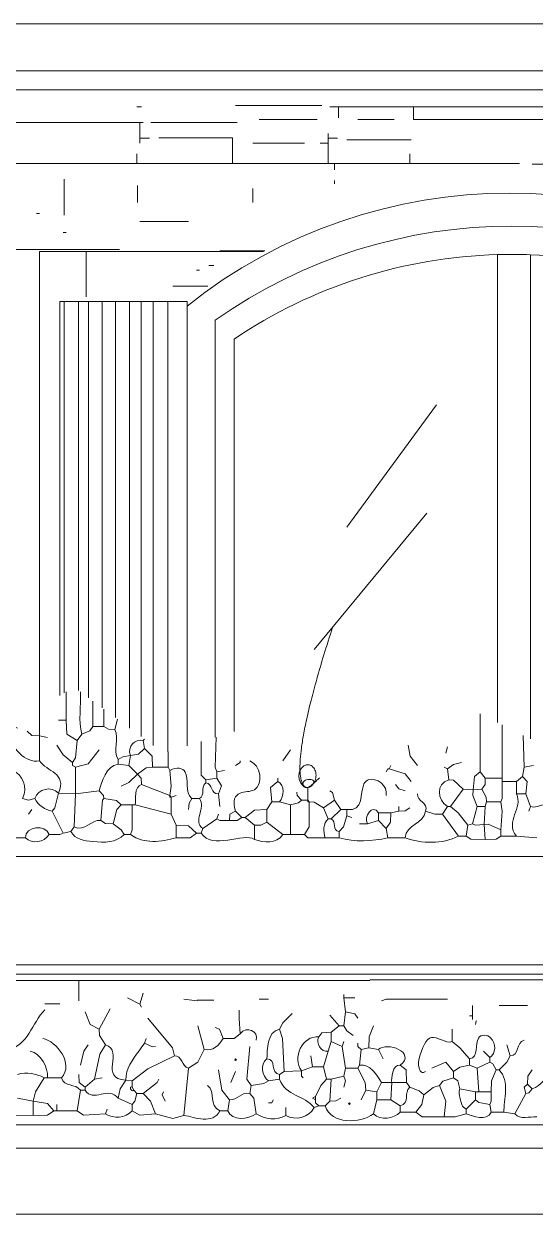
# Model space of a CAD drawing. Header units: millimetres. Extents: x 0 to 19989, y 0 to 8213.
# Drawn here: x 13420 to 14649, y 0 to 2862 of the extents above; entities that cross this region are included whole.
import ezdxf

# ---------------------------------------------------------------- set-up
doc = ezdxf.new("R2010")
doc.units = ezdxf.units.MM
for name, color, linetype, lineweight in [('ARCH', 7, 'Continuous', 13), ('GLASS', 7, 'Continuous', 13), ('GROUND', 7, 'Continuous', 13), ('LOUVERS', 7, 'Continuous', 13), ('MASONRY', 7, 'Continuous', 13), ('PLANTS', 94, 'Continuous', 13), ('WINDOWS', 7, 'Continuous', 13)]:
    doc.layers.add(name, color=color, linetype=linetype, lineweight=lineweight)

msp = doc.modelspace()

# ---------------------------------------------------------------- linework, layer by layer
at = {"layer": 'ARCH', "color": 7, "lineweight": 13}
for p, q in [((15916.3, 2862), (13201.4, 2862)), ((13280.5, 2748.9), (15848.4, 2748.9)), ((13291.9, 2703.6), (15837.1, 2703.6)), ((15803.2, 859.7), (13359.7, 859.7)), ((15803.2, 599.5), (13359.7, 599.5)), ((13359.7, 576.9), (15339.4, 576.9)), ((12115.4, 214.9), (17183.3, 214.9)), ((12115.4, 158.4), (17183.3, 158.4))]:
    msp.add_line(p, q, dxfattribs=at)
at = {"layer": 'GLASS', "color": 7, "lineweight": 13}
for p, q in [((14196.8, 1651.6), (14411.8, 1945.7)), ((14117.6, 1357.5), (14389.1, 1685.5))]:
    msp.add_line(p, q, dxfattribs=at)
at = {"layer": 'GROUND', "color": 7, "lineweight": 13}
msp.add_line((12115.4, 0), (17183.3, 0), dxfattribs=at)
at = {"layer": 'LOUVERS', "color": 7, "lineweight": 13}
for p, q in [((13506.8, 2194.6), (13516.9, 2194.6)), ((13506.8, 1247.3), (13506.8, 2194.6)), ((13516.9, 2194.6), (13551.4, 2194.6)), ((13516.9, 2194.6), (13516.9, 1253.2)), ((13551.4, 2194.6), (13575.3, 2194.6)), ((13551.4, 2194.6), (13551.4, 1259.1)), ((13575.3, 2194.6), (13608.4, 2194.6)), ((13575.3, 2194.6), (13575.3, 1241.5)), ((13608.4, 2194.6), (13640, 2194.6)), ((13608.4, 2194.6), (13608.4, 1217.1)), ((13640, 2194.6), (13674.3, 2194.6)), ((13640, 2194.6), (13640, 1193.8)), ((13674.3, 2194.6), (13701.7, 2194.6)), ((13674.3, 2194.6), (13674.3, 1168.6)), ((13701.7, 2194.6), (13731.2, 2194.6)), ((13701.7, 2194.6), (13701.7, 1148.3)), ((13731.2, 2194.6), (13766.2, 2194.6)), ((13731.2, 2194.6), (13731.2, 1126.6)), ((13766.2, 2194.6), (13812.2, 2194.6)), ((13766.2, 2194.6), (13766.2, 1111.8)), ((13812.2, 2194.6), (13812.2, 2183.3)), ((13812.2, 2183.3), (13812.2, 1125.8))]:
    msp.add_line(p, q, dxfattribs=at)
at = {"layer": 'MASONRY', "color": 7, "lineweight": 13}
for p, q in [((13702.9, 2662.1), (13691.6, 2662.1)), ((14136.5, 2665.9), (13929.1, 2665.9)), ((14176.1, 2662.1), (14155.4, 2662.1)), ((14176.1, 2662.1), (14176.1, 2635.7)), ((14176.1, 2662.1), (14357.1, 2662.1)), ((14913.3, 2662.1), (14357.1, 2662.1)), ((14357.1, 2632), (14357.1, 2662.1)), ((13288.1, 2624.4), (13699.1, 2624.4)), ((13706.6, 2624.4), (13699.1, 2624.4)), ((13699.1, 2586.7), (13699.1, 2624.4)), ((13914, 2624.4), (13725.5, 2624.4)), ((13932.9, 2624.4), (13914, 2624.4)), ((13985.7, 2632), (14125.2, 2632)), ((14310, 2632), (14223.2, 2632)), ((14913.3, 2632), (14357.1, 2632)), ((13699.1, 2586.7), (13699.1, 2575.4)), ((13699.1, 2586.7), (13721.7, 2586.7)), ((13921.6, 2588), (13744.3, 2588)), ((13921.6, 2571.6), (13921.6, 2588)), ((14151.6, 2586.7), (14151.6, 2598)), ((14151.6, 2586.7), (14151.6, 2575.4)), ((14151.6, 2586.7), (14174.2, 2586.7)), ((14351.4, 2583), (14196.8, 2583)), ((13691.6, 2549), (13691.6, 2526.4)), ((13921.6, 2526.4), (13921.6, 2571.6)), ((13970.6, 2575.4), (14095, 2575.4)), ((14132.7, 2575.4), (14151.6, 2575.4)), ((14151.6, 2575.4), (14151.6, 2526.4)), ((14347.7, 2526.4), (14347.7, 2549)), ((13388, 2526.4), (13691.6, 2526.4)), ((13921.6, 2526.4), (13691.6, 2526.4)), ((13921.6, 2526.4), (13978.1, 2526.4)), ((13978.1, 2526.4), (14151.6, 2526.4)), ((14166.7, 2526.4), (14151.6, 2526.4)), ((14166.7, 2526.4), (14166.7, 2511.3)), ((14347.7, 2526.4), (14166.7, 2526.4)), ((14611.6, 2526.4), (14347.7, 2526.4)), ((14641.8, 2524.5), (14868, 2524.5)), ((13516.7, 2488.7), (13516.7, 2451)), ((13693.4, 2432.1), (13693.4, 2473.6)), ((13970.6, 2466.1), (13970.6, 2432.1)), ((14166.7, 2484.9), (14166.7, 2477.4)), ((13516.7, 2451), (13516.7, 2413.3)), ((13457.8, 2405.7), (13450.2, 2405.7)), ((13516.7, 2413.3), (13516.7, 2402)), ((13699.1, 2386.9), (13816, 2386.9)), ((13514.3, 2360.5), (13521.9, 2360.5)), ((13137.3, 2319), (13650.1, 2319)), ((13457.8, 1219), (13457.8, 2314.2)), ((13457.8, 2314.2), (13476.6, 2314.2)), ((13476.6, 2314.2), (13569.9, 2314.2)), ((13569.9, 2205.9), (13569.9, 2314.2)), ((13827.3, 2314.2), (13569.9, 2314.2)), ((13996.4, 2314.2), (13827.3, 2314.2)), ((13891.4, 2316), (13999.7, 2316)), ((13842.4, 2270), (13834.8, 2270)), ((13876.3, 2281.3), (13865, 2281.3)), ((13862.6, 2231.2), (13778.1, 2231.2)), ((13552, 561.8), (13388.9, 561.8)), ((13552, 561.8), (13702.9, 561.8)), ((13552, 561.8), (13552, 512.8)), ((13719.5, 561.8), (14233.4, 561.8)), ((14252, 563.5), (15314.8, 563.5)), ((14008.3, 516.6), (13985.7, 516.6)), ((14438.2, 516.6), (14371.3, 516.6)), ((13470.2, 505.8), (13506.8, 505.8)), ((13876.3, 514.8), (13836.5, 514.8)), ((13937.3, 471.1), (13937.3, 490.2)), ((14498.5, 501.5), (14498.5, 477)), ((14630.5, 501.5), (14562.6, 501.5)), ((14491, 477), (14498.5, 477)), ((14498.5, 468.4), (14498.5, 477))]:
    msp.add_line(p, q, dxfattribs=at)
at = {"layer": 'PLANTS', "color": 94, "lineweight": 13}
for points in [[(13586, 1172.7), (13586, 1233.6)], [(13457.8, 1150.1), (13457.8, 1218.9)], [(13612.4, 1214.2), (13612.4, 1172.7)], [(14517.3, 1202.9), (14517.3, 1063.3)], [(13521.9, 1187.8), (13503, 1187.8)], [(13521.9, 1187.8), (13523.1, 1153.9), (13548.3, 1138.8)], [(13645, 1190.1), (13638.8, 1165.2)], [(14570.1, 1048.3), (14570.1, 1176.5)], [(13457.8, 1150.1), (13438.9, 1151.3), (13427.6, 1161.4)], [(13457.8, 1150.1), (13476.6, 1146.3)], [(13457.8, 1150.1), (13457.8, 1089.7)], [(13559.6, 1153.8), (13548.3, 1138.8)], [(13586, 1172.7), (13578.3, 1162.4), (13559.6, 1153.8)], [(13586, 1172.7), (13612.4, 1172.7)], [(13612.4, 1172.7), (13623.7, 1166.4), (13638.8, 1165.2)], [(13882.4, 1147.2), (13880.1, 1074.7), (13883.9, 1063.3)], [(14622.9, 1074.7), (14620.7, 1151.2)], [(13537, 1086), (13514.5, 1104.8), (13499.2, 1127.5)], [(13537, 1086), (13544.3, 1097.3), (13548.3, 1138.8)], [(13710.4, 1119.9), (13695.2, 1106), (13676.5, 1102.9)], [(13710.2, 1142.1), (13706.6, 1138.8)], [(13710.4, 1119.9), (13706.6, 1138.8)], [(13729.3, 1074.7), (13728.2, 1101.1), (13710.4, 1119.9)], [(13846.3, 1136.2), (13846.3, 1055.8), (13857.5, 1044.5)], [(14366.5, 1078.4), (14348.9, 1101.1), (14343.9, 1127.5)], [(14438.2, 1123.7), (14434.4, 1108.6)], [(13601.1, 1116.1), (13574.7, 1082.4), (13544.5, 1074.7)], [(13646.3, 1093.5), (13657.6, 1099.9), (13676.5, 1102.9)], [(13646.3, 1093.5), (13646.3, 1082.2)], [(13672.7, 1078.4), (13676.5, 1102.9)], [(13767, 1112), (13767, 1074.7)], [(13929.1, 1078.4), (13940.4, 1086), (13940.4, 1089.7)], [(14061.1, 1116.1), (14042.2, 1089.7)], [(13537, 1086), (13537, 1078.4), (13544.5, 1074.7)], [(13544.5, 1074.7), (13544.5, 1010.6)], [(13672.7, 1078.4), (13646.3, 1082.2)], [(13693.4, 1057.7), (13672.7, 1078.4)], [(13693.4, 1057.7), (13714.2, 1073.5), (13729.3, 1074.7)], [(13729.3, 1074.7), (13767, 1074.7)], [(13770.7, 1067.1), (13767, 1074.7)], [(13770.7, 1006.8), (13774.5, 1029.4), (13770.7, 1067.1)], [(13902.7, 1067.1), (13883.9, 1063.3)], [(13883.9, 1048.3), (13883.9, 1063.3)], [(14298.6, 1070.9), (14294.9, 1070.9), (14291.1, 1063.3)], [(14298.6, 1070.9), (14302.4, 1078.4)], [(14298.6, 1070.9), (14336.4, 1058.5), (14351.4, 1040.7)], [(14430.6, 1074.7), (14438.2, 1070.9)], [(14438.2, 1070.9), (14453.2, 1081), (14472.1, 1086)], [(14438.2, 1070.9), (14441.9, 1044.5)], [(14500.4, 1020), (14503.5, 1052), (14517.3, 1063.3)], [(14528.7, 1048.3), (14517.3, 1063.3)], [(14619.2, 1052), (14622.9, 1074.7)], [(14622.9, 1074.7), (14645.6, 1078.4)], [(13693.4, 1057.7), (13672.7, 1038.2), (13653.8, 1029.4)], [(13702.9, 1033.2), (13701.6, 1048.3), (13693.4, 1057.7)], [(13702.9, 1033.2), (13770.7, 1006.8)], [(13857.5, 1044.5), (13883.9, 1048.3)], [(13857.5, 1037), (13857.5, 1044.5)], [(13887.6, 1010.6), (13895.3, 1029.6), (13883.9, 1048.3)], [(14030.9, 1040.7), (14013.3, 1025.6), (14015.8, 991.7)], [(14030.9, 1048.3), (14030.9, 1040.7)], [(14336.4, 1018.1), (14321.4, 1022.9), (14313.7, 1033.2)], [(14475.9, 1021.9), (14453.2, 1043.3), (14441.9, 1044.5)], [(14521.1, 1021.9), (14528.7, 1033.2), (14528.7, 1048.3)], [(14570.1, 1048.3), (14528.7, 1048.3)], [(14566.4, 991.7), (14570, 999.3), (14570.1, 1040.7)], [(14570.1, 1048.3), (14570.1, 1040.7)], [(14604.1, 1040.7), (14570.1, 1040.7)], [(14604.1, 1040.7), (14619.2, 1052)], [(14604.1, 1040.7), (14604.1, 1010.6)], [(14626.7, 1010.6), (14630.3, 1040.7), (14619.2, 1052)], [(13503, 1012.4), (13494.3, 976.6), (13487.9, 969.1)], [(13503, 1012.4), (13544.5, 1010.6)], [(13540.7, 931.4), (13544.5, 1010.6)], [(13544.5, 1010.6), (13601.1, 1018.1)], [(13601.1, 1018.1), (13611.2, 1006.8), (13612.4, 999.2)], [(13770.7, 1006.8), (13774.5, 1003)], [(13770.7, 1006.8), (13770.7, 1003), (13774.5, 1003)], [(13785.8, 1006.8), (13774.5, 1003)], [(13774.5, 961.5), (13774.5, 1003)], [(13887.6, 1010.6), (13891.4, 980.4)], [(14076.2, 1014.3), (14077.4, 1006.8), (14087.5, 995.5)], [(14102.6, 1025.6), (14102.6, 995.5)], [(14166.7, 995.5), (14161.7, 1014.2), (14155.4, 1018.1)], [(14475.9, 1021.9), (14445.7, 980.4)], [(14475.9, 1021.9), (14500.4, 1020)], [(14500.4, 1020), (14499.5, 1006.8), (14509.8, 980.4)], [(14521.1, 1021.9), (14500.4, 1020)], [(14521.1, 1021.9), (14531.4, 1003), (14532.4, 991.7)], [(14626.7, 1010.6), (14604.1, 1010.6)], [(14638, 980.4), (14626.7, 1010.6)], [(13446.5, 999.2), (13431.4, 995.5), (13416.3, 999.2)], [(13604.8, 946.5), (13608.7, 995.3), (13612.4, 999.2)], [(13612.4, 999.2), (13642.5, 994.3), (13653.8, 984.2)], [(13635, 938.9), (13643.7, 972.9), (13653.8, 984.2)], [(13680.2, 984.2), (13653.8, 984.2)], [(13680.2, 984.2), (13680.1, 923.8), (13676.5, 912.5)], [(13687.8, 984.2), (13680.2, 984.2)], [(13687.8, 984.2), (13774.5, 961.5)], [(13816, 972.9), (13817, 987.9), (13823.5, 999.2)], [(13823.5, 999.2), (13842.4, 999.2)], [(14004.5, 972.9), (14015.8, 991.7)], [(14034.7, 991.7), (14015.8, 991.7)], [(14034.7, 991.7), (14061.1, 984.2)], [(14061.1, 984.2), (14079.9, 989.1), (14087.5, 995.5)], [(14061.1, 984.2), (14061.1, 912.5)], [(14087.5, 995.5), (14102.6, 995.5)], [(14095, 912.5), (14106.2, 931.4), (14106.3, 991.7)], [(14106.3, 991.7), (14102.6, 995.5)], [(14106.3, 991.7), (14102.6, 991.7), (14102.6, 995.5)], [(14140.3, 976.6), (14117.6, 990.5), (14106.3, 991.7)], [(14166.7, 995.5), (14140.3, 976.6)], [(14151.6, 950.2), (14140.3, 976.6)], [(14166.7, 995.5), (14181.7, 972.9)], [(14321.3, 969.1), (14321.3, 980.4)], [(14321.3, 969.1), (14336.4, 970.1), (14347.7, 976.6)], [(14438.2, 980.4), (14426.8, 961.5)], [(14438.2, 980.4), (14445.7, 980.4)], [(14445.7, 980.4), (14464.4, 965.3), (14487.2, 935.1)], [(14498.5, 938.9), (14509.8, 980.4)], [(14528.7, 980.4), (14509.8, 980.4)], [(14528.7, 980.4), (14526.8, 937)], [(14528.7, 980.4), (14532.4, 991.7)], [(14532.4, 991.7), (14566.4, 991.7)], [(14566.4, 923.8), (14570.1, 969.1), (14566.4, 991.7)], [(14638, 980.4), (14634.2, 969.1)], [(13438.9, 972.9), (13431.4, 961.5)], [(13514.3, 916.3), (13487.9, 969.1)], [(13635, 938.9), (13616.1, 939.1), (13604.8, 946.5)], [(13785.8, 935.1), (13774.5, 961.5)], [(13883.9, 950.2), (13849.9, 927.6)], [(13883.9, 950.2), (13887.6, 961.5)], [(13883.9, 950.2), (13891.4, 946.6), (13914, 946.5)], [(13914, 946.5), (13915.2, 961.5), (13929.1, 969.1)], [(13914, 946.5), (13932.9, 946.6), (13944.2, 954)], [(13929.1, 969.1), (13944.2, 954)], [(13951.7, 954), (13944.2, 954)], [(13951.7, 954), (13974.4, 971.7), (14004.5, 972.9)], [(13974.4, 935.1), (13951.7, 954)], [(14004.5, 972.9), (14004.5, 942.7)], [(14159.1, 950.2), (14151.6, 950.2)], [(14159.1, 950.2), (14181.7, 972.9)], [(14196.8, 957.8), (14188.1, 931.4), (14178, 920.1)], [(14181.7, 972.9), (14196.8, 972.9)], [(14196.8, 972.9), (14196.8, 957.8)], [(14208.1, 954), (14196.8, 957.8)], [(14272.2, 946.5), (14245.9, 938.9)], [(14302.4, 965.3), (14272.2, 965.3)], [(14272.2, 946.5), (14272.2, 965.3)], [(14272.2, 946.5), (14291.1, 927.6)], [(14302.4, 965.3), (14301.4, 942.7), (14291.1, 927.6)], [(14321.3, 969.1), (14302.4, 965.3)], [(14385.4, 969.1), (14408, 961.7), (14426.8, 961.5)], [(14464.6, 908.7), (14426.8, 961.5)], [(13480.4, 912.5), (13506.8, 912.7), (13514.3, 916.3)], [(13514.3, 916.3), (13533.2, 920.1)], [(13540.7, 931.4), (13533.2, 920.1)], [(13661.4, 912.5), (13653.8, 923.8), (13635, 938.9)], [(13785.8, 935.1), (13816, 933.9), (13834.8, 916.3)], [(13785.8, 935.1), (13785.8, 905)], [(13785.8, 905), (13819.8, 905.1), (13834.8, 916.3)], [(13846.2, 916.3), (13834.8, 916.3)], [(13846.2, 916.3), (13849.9, 927.6)], [(13974.4, 935.1), (13989.4, 935.3), (14004.5, 942.7)], [(13974.4, 901.2), (13974.4, 935.1)], [(14004.5, 942.7), (14042.2, 912.5)], [(14178, 905), (14178, 920.1)], [(14245.9, 938.9), (14227, 938.9)], [(14294.9, 905), (14291.1, 927.6)], [(14483.4, 908.7), (14487.2, 935.1)], [(14498.5, 938.9), (14487.2, 935.1)], [(14526.8, 937), (14506, 935.3), (14498.5, 938.9)], [(14526.8, 937), (14536.1, 937.6), (14566.4, 923.8)], [(14526.8, 937), (14528.7, 901.2)], [(14566.4, 908.7), (14566.4, 923.8)], [(13423.8, 905), (13378.6, 905)], [(13661.4, 912.5), (13676.5, 912.5)], [(14042.2, 912.5), (14061.1, 912.5)], [(14095, 912.5), (14061.1, 912.5)], [(14095, 912.5), (14102.6, 905.1), (14144, 905)], [(14144, 905), (14178, 905)], [(14336.4, 905), (14294.9, 905)], [(14464.6, 908.7), (14483.4, 908.7)], [(14528.7, 901.2), (14494.7, 901.4), (14483.4, 908.7)], [(14566.4, 908.7), (14555.1, 901.4), (14528.7, 901.2)], [(14566.4, 908.7), (14604.1, 908.7)], [(14604.1, 908.7), (14653.1, 905)], [(13702.9, 561.8), (13719.5, 561.8)], [(14233.4, 561.8), (14252, 561.8)], [(13699.1, 505.3), (13668.9, 520.4)], [(13706.6, 531.7), (13699.1, 505.3)], [(13836.5, 513.1), (13804.7, 516.6)], [(14189.3, 527.9), (14189.3, 520.4)], [(14215.7, 520.4), (14189.3, 520.4)], [(14193.1, 486.4), (14189.3, 520.4)], [(14371.3, 516.6), (14291.1, 516.6), (14279.8, 512.8)], [(13601.1, 444.9), (13627.5, 494)], [(13699.1, 505.3), (13702.9, 497.7)], [(13601.1, 444.9), (13579.6, 456.4), (13567.1, 486.4)], [(13717.9, 471.3), (13777.2, 399.7), (13782.1, 380.8)], [(13940.4, 433.6), (13937.9, 470.8)], [(14034.7, 444.9), (14042.4, 460), (14064.9, 482.7)], [(14178, 452.5), (14155.4, 478.9)], [(14193.1, 486.4), (14189.3, 452.5)], [(14193.1, 486.4), (14215.7, 481.5), (14223.2, 471.3)], [(14506, 456.3), (14507.5, 463.8), (14506.7, 465.2)], [(13601.1, 444.9), (13602.1, 429.9), (13616.1, 407.2)], [(13838.6, 452.5), (13853.7, 395.9)], [(13898.9, 422.3), (13890.3, 444.8), (13880.1, 448.7)], [(13940.4, 433.6), (13925.3, 422.5), (13898.9, 422.3)], [(14034.7, 444.9), (14042.1, 422.3), (14046, 343.1)], [(14129, 426.1), (14136.5, 436.2), (14159.1, 437.4)], [(14178, 452.5), (14159.1, 437.4)], [(14159.1, 437.4), (14159.1, 414.8)], [(14178, 452.5), (14189.3, 452.5)], [(14211.9, 429.9), (14196.8, 441.2), (14189.3, 452.5)], [(14260.9, 452.5), (14249.8, 426.1), (14249.6, 399.7)], [(14449.5, 444.9), (14449.5, 414.8)], [(13555.8, 358.2), (13564.5, 392.2), (13574.7, 407.2)], [(13589.7, 324.3), (13602.3, 384.6), (13616.1, 407.2)], [(13710.4, 411), (13714.2, 422.3)], [(13710.4, 411), (13729.3, 402.7), (13736.8, 403.5)], [(13963, 403.5), (13955.7, 324.3), (13966.8, 309.2)], [(14151.6, 392.2), (14159.1, 414.8)], [(14159.1, 414.8), (14185.5, 403.5)], [(14189.3, 414.8), (14185.5, 403.5)], [(14193.1, 350.7), (14185.5, 403.5)], [(14223.2, 411), (14223.2, 403.5), (14230.8, 395.9)], [(14449.5, 414.8), (14468.3, 399.7), (14491, 373.3)], [(14589, 380.8), (14581.4, 407.2)], [(13782.1, 380.8), (13717.9, 349.6), (13680.2, 320.5)], [(13853.7, 395.9), (13838.5, 365.8), (13816, 350.7)], [(14110.1, 380.8), (14113.9, 354.4)], [(14151.6, 392.2), (14140.3, 354.4)], [(14230.8, 395.9), (14227, 358.2)], [(14230.8, 395.9), (14249.6, 399.7)], [(14272.2, 395.9), (14249.6, 399.7)], [(14283.6, 373.3), (14272.2, 395.9)], [(14491, 358.2), (14491, 373.3)], [(14524.9, 392.2), (14540, 377.1)], [(14540, 365.8), (14540, 377.1)], [(14589, 380.8), (14581.3, 365.8), (14562.6, 346.9)], [(13804.7, 237.6), (13816, 350.7)], [(13887.6, 346.9), (13896.2, 297.9), (13914, 275.3)], [(14087.5, 345), (14046, 343.1)], [(14113.9, 354.4), (14087.5, 345)], [(14091.3, 328.1), (14087.5, 331.8), (14087.5, 345)], [(14140.3, 354.4), (14113.9, 354.4)], [(14140.3, 354.4), (14147.8, 324.3)], [(14193.1, 350.7), (14189.3, 331.8)], [(14223.2, 350.7), (14193.1, 350.7)], [(14223.2, 350.7), (14227, 358.2)], [(14242.1, 297.9), (14240.9, 316.7), (14223.2, 350.7)], [(14340.1, 316.7), (14338.9, 346.8), (14325, 358.2)], [(14453.2, 343.1), (14434.4, 365.6), (14400.5, 350.7)], [(14491, 358.2), (14468.3, 353.2), (14453.2, 343.1)], [(14491, 358.2), (14509.8, 350.7)], [(14540, 365.8), (14509.8, 350.7)], [(14513.6, 294.1), (14509.8, 350.7)], [(14540, 365.8), (14547.4, 361.8), (14555.1, 346.9)], [(14543.7, 294.1), (14543.9, 320.5), (14555.1, 346.9)], [(14562.6, 346.9), (14555.1, 346.9)], [(14641.8, 346.9), (14631.5, 331.8), (14630.5, 313)], [(13442.7, 271.5), (13447.7, 294.1), (13469.1, 328.1)], [(13476.6, 328.1), (13469.1, 328.1)], [(13476.6, 328.1), (13510.6, 328.1)], [(13567.1, 305.4), (13553.2, 316.7), (13552, 335.6)], [(13567.1, 305.4), (13589.7, 324.3)], [(13589.7, 324.3), (13608.6, 328.1)], [(13665.2, 322.4), (13651.3, 301.7), (13646.3, 279)], [(13665.2, 322.4), (13680.2, 320.5)], [(13680.2, 305.4), (13680.2, 320.5)], [(13744.3, 324.3), (13740.4, 316.9), (13706.6, 290.3)], [(13929.1, 343.1), (13917.8, 316.7)], [(14008.3, 320.5), (13997, 314), (13966.8, 309.2)], [(14008.3, 320.5), (14034.7, 324.3)], [(14034.7, 335.6), (14046, 343.1)], [(14034.7, 324.3), (14034.7, 335.6)], [(14121.4, 282.8), (14133.9, 309.2), (14147.8, 324.3)], [(14159.1, 324.3), (14147.8, 324.3)], [(14155.4, 271.5), (14159.1, 324.3)], [(14189.3, 331.8), (14159.1, 324.3)], [(14189.3, 331.8), (14193.1, 320.5), (14189.3, 305.4)], [(14279.8, 316.7), (14268.5, 294.1)], [(14279.8, 316.7), (14304.3, 316.7)], [(14302.4, 275.3), (14304.3, 316.7)], [(14340.1, 316.7), (14304.3, 316.7)], [(14340.1, 316.7), (14347.7, 305.4)], [(14453.2, 328.1), (14426.9, 319.5), (14419.3, 309.2)], [(14453.2, 343.1), (14453.2, 328.1)], [(14453.2, 328.1), (14463.5, 320.5), (14468.3, 301.7)], [(13548.3, 248.9), (13555.8, 297.9)], [(13567.1, 297.9), (13555.8, 297.9)], [(13567.1, 305.4), (13567.1, 297.9)], [(13680.2, 305.4), (13684, 297.9)], [(13680.2, 264), (13686.6, 271.5), (13691.6, 290.3)], [(13684, 297.9), (13691.6, 290.3)], [(13691.6, 290.3), (13706.6, 290.3)], [(13706.6, 290.3), (13724.4, 271.5), (13736.8, 241.3)], [(13755.7, 294.1), (13752.2, 286.6), (13759.4, 271.5)], [(13966.8, 309.2), (13963, 290.3)], [(13963, 290.3), (13973.2, 279), (13978.1, 241.3)], [(14242.1, 297.9), (14230.8, 275.3)], [(14242.1, 297.9), (14268.5, 294.1)], [(14268.5, 294.1), (14268.5, 275.3)], [(14381.6, 286.6), (14370.3, 296.7), (14347.7, 305.4)], [(14362.7, 245.1), (14376.6, 264), (14381.6, 286.6)], [(14381.6, 286.6), (14404.2, 304.4), (14419.3, 309.2)], [(14430.6, 233.8), (14434.2, 271.5), (14419.3, 309.2)], [(14506, 294.1), (14468.3, 301.7)], [(14506, 294.1), (14513.6, 294.1)], [(14506, 294.1), (14506, 275.3)], [(14543.7, 294.1), (14513.6, 294.1)], [(14540, 264), (14543.6, 271.5), (14543.7, 294.1)], [(14600.3, 241.3), (14626.7, 290.3)], [(14630.5, 313), (14623.1, 305.4), (14626.7, 290.3)], [(14641.8, 301.7), (14634.2, 291.6), (14626.7, 290.3)], [(14641.8, 301.7), (14630.5, 313)], [(13442.7, 271.5), (13405, 279)], [(13442.7, 271.5), (13476.6, 266.5), (13491.7, 248.9)], [(13442.7, 271.5), (13442.7, 237.6)], [(13499.2, 264), (13499.2, 248.9)], [(13680.2, 264), (13646.3, 279)], [(13680.2, 264), (13680.2, 248.9)], [(13910.3, 248.9), (13914, 275.3)], [(14008.3, 267.7), (14015.8, 267.7), (14019.6, 275.3)], [(14121.4, 275.3), (14113.9, 279), (14121.4, 282.8)], [(14129, 260.2), (14117.6, 256.4)], [(14121.4, 275.3), (14121.4, 282.8)], [(14129, 260.2), (14121.4, 267.7), (14121.4, 275.3)], [(14144, 260.2), (14129, 260.2)], [(14144, 260.2), (14155.4, 271.5)], [(14181.7, 279), (14170.4, 272.5), (14155.4, 271.5)], [(14260.9, 241.3), (14268.5, 275.3)], [(14302.4, 275.3), (14268.5, 275.3)], [(14302.4, 275.3), (14325, 260.2)], [(14325, 245.1), (14325, 260.2)], [(14483.4, 252.6), (14506, 275.3)], [(14506, 275.3), (14513.6, 268.9), (14540, 264)], [(14540, 264), (14543.7, 245.1)], [(13378.6, 241.3), (13389.9, 237.7), (13442.7, 237.6)], [(13491.7, 248.9), (13476.6, 237.7), (13442.7, 237.6)], [(13491.7, 248.9), (13499.2, 248.9)], [(13548.3, 248.9), (13499.2, 248.9)], [(13616.1, 241.3), (13563.3, 237.7), (13548.3, 248.9)], [(13616.1, 241.3), (13619.9, 252.6)], [(13680.2, 248.9), (13699.1, 237.7), (13736.8, 241.3)], [(13804.7, 237.6), (13778.3, 230.2), (13736.8, 241.3)], [(13891.4, 248.9), (13910.3, 248.9)], [(14049.8, 256.4), (14049.8, 237.6)], [(14362.7, 245.1), (14325, 245.1)], [(14362.7, 245.1), (14377.8, 233.8), (14430.6, 233.8)], [(14483.4, 241.3), (14457, 233.8), (14430.6, 233.8)], [(14483.4, 252.6), (14483.4, 241.3)], [(14573.9, 245.1), (14543.7, 245.1)], [(14600.3, 241.3), (14573.9, 245.1)]]:
    msp.add_lwpolyline(points, dxfattribs=at)
for points in [[(13927.2, 371.4), (13929.1, 373.3), (13931, 371.4), (13929.1, 369.5)], [(14200.6, 265.8), (14202.5, 267.7), (14204.4, 265.8), (14202.5, 264)]]:
    msp.add_lwpolyline(points, close=True, dxfattribs=at)
for points, knots in [([(14130.6, 1049.3), (14099.7, 1014.9), (14076.2, 1046.5), (14086.3, 1076), (14113.9, 1087.2), (14130.6, 1049.3), (14099.7, 1014.9), (14076.2, 1046.5)], [-0.621486, -0.470852, -0.178981, 0, 0.243562, 0.378514, 0.529148, 0.821019, 1, 1.243562, 1.378514, 1.529148]), ([(13405, 1168.9), (13384.7, 1179.2), (13377.9, 1134.3), (13422.6, 1084.2), (13457.8, 1089.7)], [0, 0, 0, 0, 0.265335, 1, 1, 1, 1]), ([(13963, 1089.7), (13990.5, 1081.1), (13997.9, 1012.4), (13933.2, 1017.7), (13920.6, 994.8), (13929.1, 969.1)], [0, 0, 0, 0, 0.510536, 0.733649, 1, 1, 1, 1]), ([(13329.6, 1059.6), (13345.2, 1079.6), (13403.4, 1080.2), (13431.6, 1026.6), (13416.3, 999.2)], [0, 0, 0, 0, 0.460242, 1, 1, 1, 1]), ([(13823.5, 999.2), (13806.6, 1014.4), (13823.5, 1065.9), (13788.8, 1076.8), (13770.7, 1067.1)], [0, 0, 0, 0, 0.628107, 1, 1, 1, 1]), ([(14196.8, 972.9), (14238.4, 967.2), (14224.5, 1025), (14257.9, 1056.3), (14295.9, 1030.6), (14291.1, 1006.8)], [0, 0, 0, 0, 0.474954, 0.598204, 1, 1, 1, 1]), ([(13661.4, 912.5), (13642.4, 893), (13591.4, 893.5), (13543.2, 900.9), (13533.2, 920.1)], [0, 0, 0, 0, 0.566143, 1, 1, 1, 1]), ([(14491, 373.3), (14514.3, 376.6), (14497.2, 433.2), (14553.8, 431.9), (14556, 385.2), (14540, 377.1)], [0, 0, 0, 0, 0.384199, 0.65096, 1, 1, 1, 1]), ([(13665.2, 322.4), (13664.6, 350.1), (13686.7, 378.8), (13705.8, 405.5), (13710.4, 411)], [0, 0, 0, 0, 0.768177, 1, 1, 1, 1]), ([(14449.5, 414.8), (14433.9, 409.8), (14402.2, 436.7), (14375.5, 399.9), (14361.4, 352.4), (14378.8, 338.5), (14385.4, 343.1)], [0, 0, 0, 0, 0.319758, 0.485883, 0.901649, 1, 1, 1, 1]), ([(14483.4, 252.6), (14472.8, 256.9), (14470.2, 276.7), (14464.6, 294.4), (14468.3, 301.7)], [0, 0, 0, 0, 0.560746, 1, 1, 1, 1])]:
    msp.add_open_spline(points, degree=3, knots=knots, dxfattribs=at)
for points in [[(13521.9, 1187.8), (13521.9, 1210.5), (13521.9, 1233.3), (13521.9, 1256.1)], [(13555.8, 1255.9), (13558.5, 1222), (13549.7, 1187), (13559.6, 1153.8)], [(13638.8, 1165.2), (13650.5, 1142.8), (13632.4, 1114.7), (13646.3, 1093.5)], [(13676.5, 1102.9), (13667.1, 1124.3), (13687.8, 1143.4), (13706.6, 1138.8)], [(13503, 1012.4), (13525.2, 1061.9), (13474.2, 1063.7), (13457.8, 1089.7)], [(13601.1, 1018.1), (13607.5, 1039.4), (13617.9, 1077.8), (13646.3, 1082.2)], [(13702.9, 1033.2), (13684.3, 1026.8), (13689.3, 997.5), (13687.8, 984.2)], [(13857.5, 1037), (13844.2, 1027.2), (13856.7, 1007.7), (13842.4, 999.2)], [(13857.5, 1037), (13874.7, 1034.8), (13869.3, 1010.1), (13887.6, 1010.6)], [(14034.7, 991.7), (14045.7, 1005.5), (14047.9, 1029.8), (14030.9, 1040.7)], [(14438.2, 980.4), (14413.5, 996.3), (14410.1, 1034.9), (14441.9, 1044.5)], [(13446.5, 999.2), (13454.5, 1022.9), (13485.4, 1030.2), (13503, 1012.4)], [(14366.5, 1010.6), (14364.7, 992.9), (14393.6, 989.1), (14385.4, 969.1)], [(14604.1, 908.7), (14575.3, 944.9), (14621.6, 976.3), (14604.1, 1010.6)], [(14638, 980.4), (14658.6, 970.8), (14685.9, 1006.5), (14694.6, 969.1)], [(13446.5, 999.2), (13454.6, 983.6), (13470.5, 972), (13487.9, 969.1)], [(13842.4, 999.2), (13858.1, 977.4), (13824.9, 943.1), (13849.9, 927.6)], [(14245.9, 938.9), (14235.8, 954.1), (14258.2, 988.6), (14272.2, 965.3)], [(13540.7, 931.4), (13566.8, 918.1), (13581, 949.4), (13604.8, 946.5)], [(14144, 905), (14140.7, 919), (14138.2, 939.8), (14151.6, 950.2)], [(14159.1, 950.2), (14173.1, 943.6), (14159.3, 922.7), (14178, 920.1)], [(14336.4, 905), (14338.9, 937.6), (14382.1, 937.4), (14385.4, 969.1)], [(13480.4, 912.5), (13472.9, 938.5), (13423.4, 932.9), (13423.8, 905)], [(13974.4, 901.2), (13948.4, 918.3), (13872.2, 873.9), (13846.2, 916.3)], [(13480.4, 912.5), (13469.3, 893.5), (13439, 889.1), (13423.8, 905)], [(13785.8, 905), (13750.5, 894.6), (13708.8, 889.6), (13676.5, 912.5)], [(13974.4, 901.2), (13996.6, 892.7), (14027.3, 889.4), (14042.2, 912.5)], [(14294.9, 905), (14256.9, 896.1), (14215.7, 894.2), (14178, 905)], [(14336.4, 905), (14376.8, 889.9), (14425.6, 889.7), (14464.6, 908.7)], [(13382.4, 395.9), (13430.5, 404.6), (13438.7, 460.2), (13470.2, 491.2)], [(13940.4, 433.6), (13954.3, 454.8), (13986.2, 438.8), (13978.1, 418.6)], [(14004.5, 373.3), (14005.2, 394.1), (14003.9, 439.2), (14034.7, 444.9)], [(14129, 426.1), (14089.4, 430.7), (14064.1, 374.7), (14087.5, 345)], [(13510.6, 328.1), (13541.3, 361), (13498.6, 416.3), (13465.3, 422.3)], [(13665.2, 322.4), (13598.7, 326.4), (13662.3, 392.3), (13616.1, 407.2)], [(13898.9, 422.3), (13890.1, 406.9), (13873.6, 390.7), (13853.7, 395.9)], [(14129, 426.1), (14121.5, 411.5), (14134.1, 388.1), (14151.6, 392.2)], [(14325, 358.2), (14363.9, 390), (14293.2, 415.2), (14272.2, 395.9)], [(14589, 380.8), (14611.9, 380.2), (14602.3, 413.3), (14622.9, 418.6)], [(13476.6, 328.1), (13478.7, 354), (13461.1, 385.3), (13435.1, 392.2)], [(13816, 350.7), (13799.3, 354.3), (13800.4, 382.6), (13782.1, 380.8)], [(14004.5, 373.3), (13986.5, 360), (13991.7, 332.1), (14008.3, 320.5)], [(14004.5, 373.3), (14027.6, 373.6), (14011.8, 339.5), (14034.7, 335.6)], [(14279.8, 316.7), (14269.4, 332.2), (14252.4, 363.6), (14227, 358.2)], [(14325, 358.2), (14305.7, 360.6), (14303.6, 325.5), (14304.3, 316.7)], [(14562.6, 346.9), (14589.1, 321), (14573.6, 274.1), (14573.9, 245.1)], [(13469.1, 328.1), (13449.8, 338.2), (13426.1, 343.2), (13405, 335.6)], [(13510.6, 328.1), (13516.8, 305.1), (13544.2, 315.1), (13555.8, 297.9)], [(14117.6, 256.4), (14095.1, 286), (14049.5, 283.8), (14034.7, 324.3)], [(14641.8, 301.7), (14665.4, 306.5), (14672.5, 338.6), (14702.1, 331.8)], [(13567.1, 297.9), (13586.5, 267.4), (13623.7, 309.2), (13646.3, 279)], [(13680.2, 305.4), (13671.7, 309.8), (13678, 292.1), (13684, 297.9)], [(13891.4, 248.9), (13863, 260.7), (13883, 293.6), (13861.2, 309.2)], [(13963, 290.3), (13943.4, 296.1), (13933.6, 272.4), (13914, 275.3)], [(14347.7, 305.4), (14332.6, 292.6), (14349, 267.9), (14325, 260.2)], [(14144, 260.2), (14159.8, 215.5), (14226.8, 217.3), (14260.9, 241.3)], [(13616.1, 241.3), (13635.7, 228.7), (13664.1, 230.1), (13680.2, 248.9)], [(13891.4, 248.9), (13873.2, 214.7), (13831.8, 232.9), (13804.7, 237.6)], [(13910.3, 248.9), (13920.9, 223.1), (13958.6, 228), (13978.1, 241.3)], [(14049.8, 237.6), (14028.1, 223.5), (13999.1, 228.8), (13978.1, 241.3)], [(14117.6, 256.4), (14105.8, 232), (14071.7, 224.2), (14049.8, 237.6)], [(14260.9, 241.3), (14278, 224.6), (14308.8, 229.7), (14325, 245.1)], [(14483.4, 241.3), (14500.4, 236), (14532, 222.6), (14543.7, 245.1)], [(14600.3, 241.3), (14613.9, 225.5), (14635.3, 235.8), (14653.1, 233.8)]]:
    msp.add_open_spline(points, degree=3, dxfattribs=at)
at = {"layer": 'WINDOWS', "color": 7, "lineweight": 13}
for p, q in [((14558.8, 2307.2), (14558.8, 1182.1)), ((14638, 2306.8), (14638, 1142.5)), ((13880.1, 2149.3), (13880.1, 1146.5)), ((13925.3, 2104.1), (13925.3, 1160.2))]:
    msp.add_line(p, q, dxfattribs=at)
for centre, radius, start, end in [((14587.1, 1213.2), 1241.6, 51.3827, 128.6173), ((14592.8, 1140), 1235.6, 54.7748, 125.2252), ((14592.8, 1112.1), 1195.6, 91.6265, 123.9323), ((14592.8, 1112.1), 1195.6, 87.8311, 91.6265), ((14592.8, 1112.1), 1195.6, 56.0677, 87.8311)]:
    msp.add_arc(centre, radius, start, end, dxfattribs=at)

doc.saveas('drawing.dxf')
